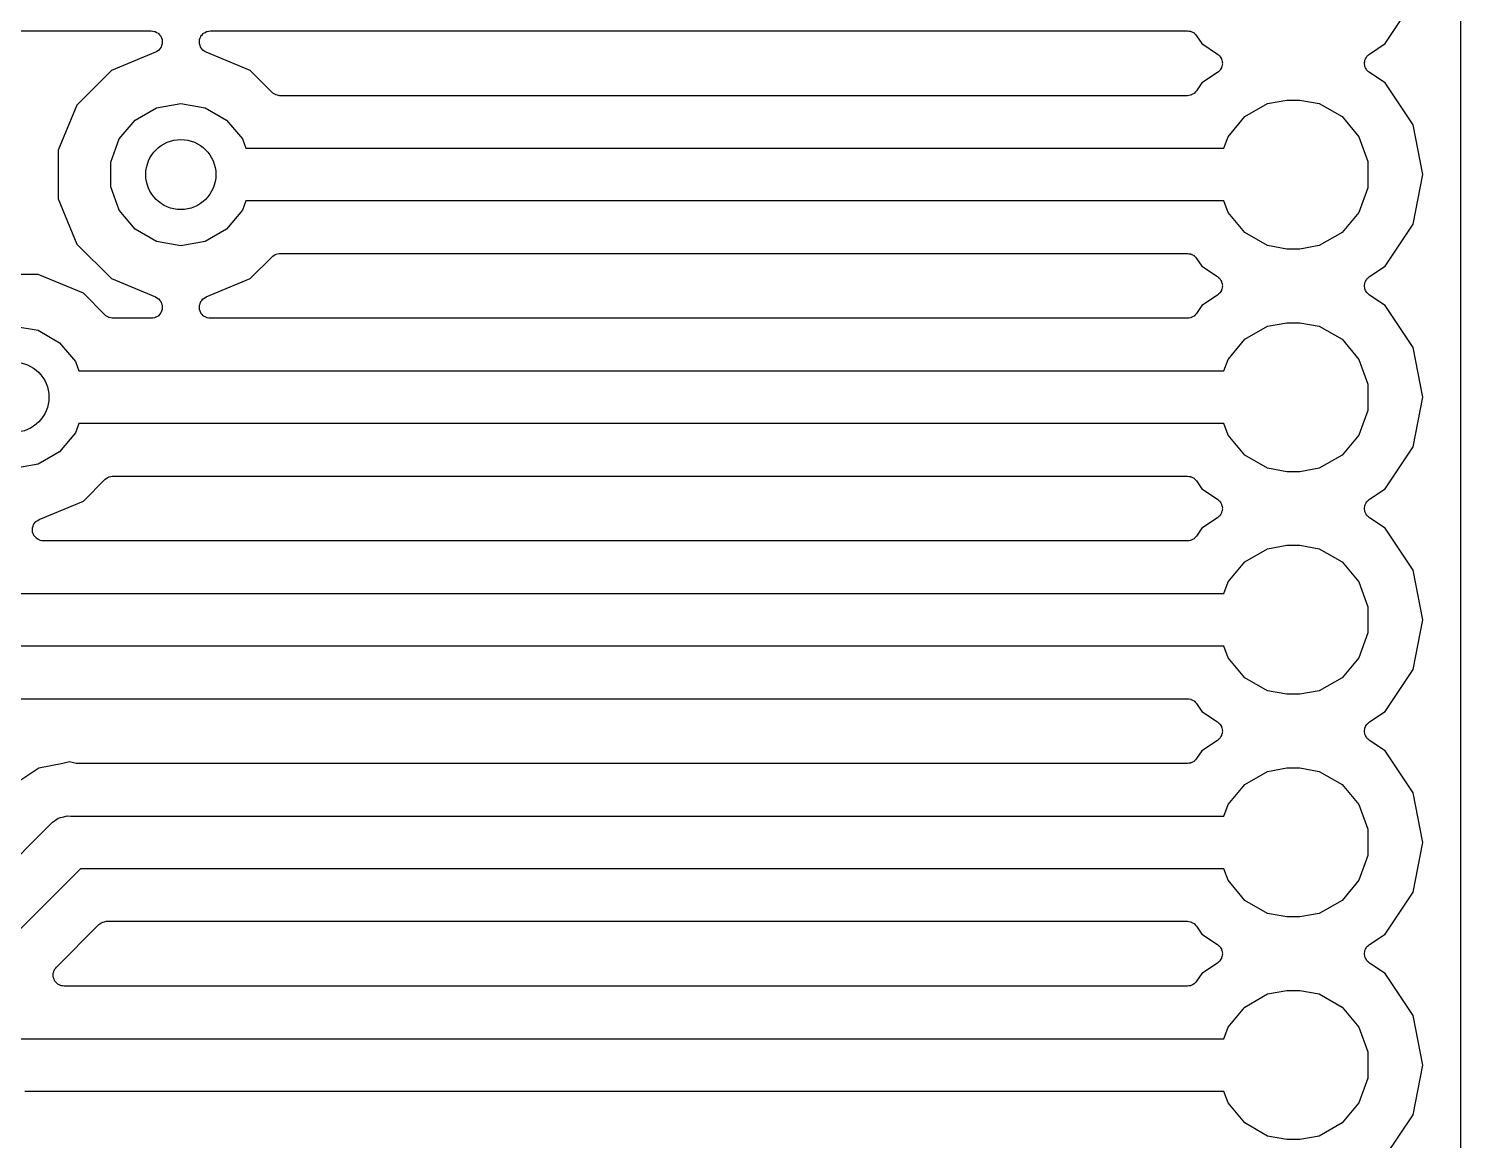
# Model space of a CAD drawing. Extents: x 64 to 244, y -149 to -41.
# Drawn here: x 113.83 to 130.18, y -111.98 to -99.3 of the extents above; entities that cross this region are included whole.
import ezdxf

# ---------------------------------------------------------------- set-up
doc = ezdxf.new("R2010")
doc.units = 0
doc.header["$MEASUREMENT"] = 0
doc.layers.add('BLACK', color=7, linetype='CONTINUOUS')

msp = doc.modelspace()

# ---------------------------------------------------------------- linework, layer by layer
at = {"layer": 'BLACK', "linetype": 'CONTINUOUS'}
for p, q in [((130.175, -41.402), (130.175, -148.463)), ((129.315, -99.4704), (129.636, -98.9908)), ((113.455, -99.325), (115.232, -99.325)), ((115.232, -99.325), (115.251, -99.3284)), ((115.251, -99.3284), (115.271, -99.3309)), ((115.271, -99.3309), (115.273, -99.3322)), ((115.273, -99.3322), (115.276, -99.3327)), ((115.276, -99.3327), (115.293, -99.3423)), ((115.293, -99.3423), (115.31, -99.3512)), ((115.31, -99.3512), (115.312, -99.3533)), ((115.312, -99.3533), (115.314, -99.3547)), ((115.314, -99.3547), (115.327, -99.3695)), ((115.813, -99.3695), (115.826, -99.3547)), ((115.826, -99.3547), (115.828, -99.3533)), ((115.828, -99.3533), (115.83, -99.3512)), ((115.83, -99.3512), (115.847, -99.3423)), ((115.847, -99.3423), (115.864, -99.3327)), ((115.864, -99.3327), (115.867, -99.3322)), ((115.867, -99.3322), (115.869, -99.3309)), ((115.869, -99.3309), (115.889, -99.3284)), ((115.889, -99.3284), (115.908, -99.325)), ((115.908, -99.325), (127.06, -99.325)), ((127.06, -99.325), (127.077, -99.3281)), ((127.077, -99.3281), (127.095, -99.3301)), ((127.095, -99.3301), (127.099, -99.3319)), ((127.099, -99.3319), (127.103, -99.3327)), ((127.103, -99.3327), (127.119, -99.3416)), ((127.119, -99.3416), (127.135, -99.3496)), ((127.135, -99.3496), (127.138, -99.3526)), ((127.138, -99.3526), (127.141, -99.3547)), ((127.141, -99.3547), (127.153, -99.3685)), ((115.327, -99.3695), (115.34, -99.3838)), ((115.342, -99.5155), (115.33, -99.5303)), ((115.34, -99.3838), (115.341, -99.3864)), ((115.341, -99.3864), (115.342, -99.3885)), ((115.342, -99.3885), (115.349, -99.4067)), ((115.343, -99.5129), (115.342, -99.5155)), ((115.345, -99.5106), (115.343, -99.5129)), ((115.351, -99.4922), (115.345, -99.5106)), ((115.349, -99.4067), (115.356, -99.4245)), ((115.358, -99.4741), (115.351, -99.4922)), ((115.356, -99.4245), (115.357, -99.4273)), ((115.357, -99.4273), (115.358, -99.4299)), ((115.358, -99.4299), (115.358, -99.4493)), ((115.358, -99.4493), (115.358, -99.4686)), ((115.358, -99.4686), (115.358, -99.4712)), ((115.358, -99.4712), (115.358, -99.4741)), ((115.782, -99.4299), (115.783, -99.4273)), ((115.782, -99.4493), (115.782, -99.4299)), ((115.782, -99.4686), (115.782, -99.4493)), ((115.782, -99.4712), (115.782, -99.4686)), ((115.782, -99.4741), (115.782, -99.4712)), ((115.789, -99.4922), (115.782, -99.4741)), ((115.783, -99.4273), (115.784, -99.4245)), ((115.784, -99.4245), (115.791, -99.4067)), ((115.795, -99.5106), (115.789, -99.4922)), ((115.791, -99.4067), (115.798, -99.3885)), ((115.797, -99.5129), (115.795, -99.5106)), ((115.798, -99.5155), (115.797, -99.5129)), ((115.798, -99.3885), (115.799, -99.3864)), ((115.81, -99.5303), (115.798, -99.5155)), ((115.799, -99.3864), (115.8, -99.3838)), ((115.8, -99.3838), (115.813, -99.3695)), ((127.153, -99.3685), (127.165, -99.3814)), ((127.165, -99.3814), (127.225, -99.4704)), ((127.225, -99.4704), (127.403, -99.5894)), ((129.137, -99.5894), (129.315, -99.4704)), ((115.281, -99.5693), (114.777, -99.7781)), ((115.297, -99.5589), (115.281, -99.5693)), ((115.314, -99.5493), (115.297, -99.5589)), ((115.316, -99.5471), (115.314, -99.5493)), ((115.318, -99.5456), (115.316, -99.5471)), ((115.33, -99.5303), (115.318, -99.5456)), ((115.822, -99.5456), (115.81, -99.5303)), ((115.824, -99.5471), (115.822, -99.5456)), ((115.826, -99.5493), (115.824, -99.5471)), ((115.843, -99.559), (115.826, -99.5493)), ((115.859, -99.5693), (115.843, -99.559)), ((116.363, -99.7781), (115.859, -99.5693)), ((127.403, -99.5894), (127.413, -99.599)), ((127.413, -99.599), (127.424, -99.6072)), ((127.424, -99.6072), (127.429, -99.6141)), ((127.429, -99.6141), (127.435, -99.6199)), ((127.435, -99.6199), (127.441, -99.6323)), ((127.441, -99.6323), (127.448, -99.6439)), ((127.448, -99.6439), (127.45, -99.652)), ((127.45, -99.652), (127.454, -99.6595)), ((127.454, -99.6595), (127.456, -99.6732)), ((127.456, -99.6732), (127.459, -99.6867)), ((129.081, -99.6867), (129.084, -99.6732)), ((129.084, -99.6732), (129.086, -99.6595)), ((129.086, -99.6595), (129.09, -99.652)), ((129.09, -99.652), (129.092, -99.6439)), ((129.092, -99.6439), (129.099, -99.6323)), ((129.099, -99.6323), (129.105, -99.6199)), ((129.105, -99.6199), (129.111, -99.6141)), ((129.111, -99.6141), (129.116, -99.6072)), ((129.116, -99.6072), (129.127, -99.599)), ((129.127, -99.599), (129.137, -99.5894)), ((114.777, -99.7781), (114.383, -100.172)), ((116.613, -100.028), (116.363, -99.7781)), ((127.403, -99.8006), (127.225, -99.9196)), ((127.413, -99.791), (127.403, -99.8006)), ((127.424, -99.7828), (127.413, -99.791)), ((127.429, -99.7759), (127.424, -99.7828)), ((127.435, -99.7701), (127.429, -99.7759)), ((127.441, -99.7577), (127.435, -99.7701)), ((127.448, -99.7461), (127.441, -99.7577)), ((127.45, -99.738), (127.448, -99.7461)), ((127.454, -99.7305), (127.45, -99.738)), ((127.456, -99.7168), (127.454, -99.7305)), ((127.459, -99.7033), (127.456, -99.7168)), ((127.459, -99.6867), (127.458, -99.695)), ((127.458, -99.695), (127.459, -99.7033)), ((129.082, -99.695), (129.081, -99.6867)), ((129.081, -99.7033), (129.082, -99.695)), ((129.084, -99.7168), (129.081, -99.7033)), ((129.086, -99.7305), (129.084, -99.7168)), ((129.09, -99.738), (129.086, -99.7305)), ((129.092, -99.7461), (129.09, -99.738)), ((129.099, -99.7577), (129.092, -99.7461)), ((129.105, -99.7701), (129.099, -99.7577)), ((129.111, -99.7759), (129.105, -99.7701)), ((129.116, -99.7828), (129.111, -99.7759)), ((129.127, -99.791), (129.116, -99.7828)), ((129.137, -99.8006), (129.127, -99.791)), ((129.315, -99.9196), (129.137, -99.8006)), ((127.165, -100.009), (127.153, -100.022)), ((127.225, -99.9196), (127.165, -100.009)), ((129.636, -100.399), (129.315, -99.9196)), ((114.383, -100.172), (114.17, -100.687)), ((115.292, -100.202), (115.57, -100.153)), ((115.57, -100.153), (115.848, -100.202)), ((116.617, -100.031), (116.613, -100.028)), ((116.621, -100.035), (116.617, -100.031)), ((116.635, -100.044), (116.621, -100.035)), ((116.649, -100.053), (116.635, -100.044)), ((116.654, -100.055), (116.649, -100.053)), ((116.659, -100.057), (116.654, -100.055)), ((116.675, -100.06), (116.659, -100.057)), ((116.691, -100.065), (116.675, -100.06)), ((116.697, -100.064), (116.691, -100.065)), ((116.703, -100.065), (116.697, -100.064)), ((127.06, -100.065), (116.703, -100.065)), ((127.077, -100.062), (127.06, -100.065)), ((127.095, -100.06), (127.077, -100.062)), ((127.099, -100.058), (127.095, -100.06)), ((127.103, -100.057), (127.099, -100.058)), ((127.119, -100.048), (127.103, -100.057)), ((127.135, -100.04), (127.119, -100.048)), ((127.138, -100.037), (127.135, -100.04)), ((127.141, -100.035), (127.138, -100.037)), ((127.153, -100.022), (127.141, -100.035)), ((127.715, -100.304), (127.975, -100.154)), ((127.975, -100.154), (128.196, -100.115)), ((128.196, -100.115), (128.344, -100.115)), ((128.344, -100.115), (128.565, -100.154)), ((128.565, -100.154), (128.825, -100.304)), ((115.048, -100.343), (115.292, -100.202)), ((115.848, -100.202), (116.092, -100.343)), ((127.523, -100.533), (127.715, -100.304)), ((128.825, -100.304), (129.017, -100.533)), ((114.866, -100.559), (115.048, -100.343)), ((116.092, -100.343), (116.274, -100.559)), ((129.748, -100.965), (129.636, -100.399)), ((114.77, -100.824), (114.866, -100.559)), ((116.274, -100.559), (116.312, -100.665)), ((116.312, -100.665), (127.475, -100.665)), ((127.475, -100.665), (127.523, -100.533)), ((129.017, -100.533), (129.12, -100.815)), ((114.17, -100.687), (114.17, -101.243)), ((114.77, -101.106), (114.77, -100.824)), ((129.12, -100.815), (129.12, -101.115)), ((129.636, -101.531), (129.748, -100.965)), ((114.866, -101.371), (114.77, -101.106)), ((129.12, -101.115), (129.017, -101.397)), ((114.17, -101.243), (114.383, -101.758)), ((116.312, -101.265), (116.274, -101.371)), ((127.475, -101.265), (116.312, -101.265)), ((127.523, -101.397), (127.475, -101.265)), ((115.048, -101.587), (114.866, -101.371)), ((116.274, -101.371), (116.092, -101.587)), ((127.715, -101.626), (127.523, -101.397)), ((129.017, -101.397), (128.825, -101.626)), ((115.292, -101.728), (115.048, -101.587)), ((116.092, -101.587), (115.848, -101.728)), ((127.975, -101.776), (127.715, -101.626)), ((128.825, -101.626), (128.565, -101.776)), ((129.315, -102.01), (129.636, -101.531)), ((114.383, -101.758), (114.777, -102.152)), ((115.57, -101.777), (115.292, -101.728)), ((115.848, -101.728), (115.57, -101.777)), ((128.196, -101.815), (127.975, -101.776)), ((128.565, -101.776), (128.344, -101.815)), ((116.363, -102.152), (116.613, -101.902)), ((116.613, -101.902), (116.617, -101.899)), ((116.617, -101.899), (116.621, -101.895)), ((116.621, -101.895), (116.635, -101.886)), ((116.635, -101.886), (116.649, -101.877)), ((116.649, -101.877), (116.654, -101.875)), ((116.654, -101.875), (116.659, -101.873)), ((116.659, -101.873), (116.675, -101.87)), ((116.675, -101.87), (116.691, -101.865)), ((116.691, -101.865), (116.697, -101.866)), ((116.697, -101.866), (116.703, -101.865)), ((116.703, -101.865), (127.06, -101.865)), ((127.06, -101.865), (127.077, -101.868)), ((127.077, -101.868), (127.095, -101.87)), ((127.095, -101.87), (127.099, -101.872)), ((127.099, -101.872), (127.103, -101.873)), ((127.103, -101.873), (127.119, -101.882)), ((127.119, -101.882), (127.135, -101.89)), ((127.135, -101.89), (127.138, -101.893)), ((127.138, -101.893), (127.141, -101.895)), ((127.141, -101.895), (127.153, -101.908)), ((127.153, -101.908), (127.165, -101.921)), ((127.165, -101.921), (127.225, -102.01)), ((128.344, -101.815), (128.196, -101.815)), ((113.943, -102.105), (113.387, -102.105)), ((114.458, -102.318), (113.943, -102.105)), ((127.225, -102.01), (127.403, -102.129)), ((127.403, -102.129), (127.413, -102.139)), ((129.127, -102.139), (129.137, -102.129)), ((129.137, -102.129), (129.315, -102.01)), ((114.777, -102.152), (115.281, -102.361)), ((115.859, -102.361), (116.363, -102.152)), ((127.413, -102.139), (127.424, -102.147)), ((127.424, -102.147), (127.429, -102.154)), ((127.429, -102.154), (127.435, -102.16)), ((127.435, -102.16), (127.441, -102.172)), ((127.441, -102.298), (127.435, -102.31)), ((127.441, -102.172), (127.448, -102.184)), ((127.448, -102.286), (127.441, -102.298)), ((127.448, -102.184), (127.45, -102.192)), ((127.45, -102.278), (127.448, -102.286)), ((127.45, -102.192), (127.454, -102.199)), ((127.454, -102.271), (127.45, -102.278)), ((127.454, -102.199), (127.456, -102.213)), ((127.456, -102.257), (127.454, -102.271)), ((127.456, -102.213), (127.459, -102.227)), ((127.459, -102.243), (127.456, -102.257)), ((127.459, -102.227), (127.458, -102.235)), ((127.458, -102.235), (127.459, -102.243)), ((129.081, -102.227), (129.084, -102.213)), ((129.082, -102.235), (129.081, -102.227)), ((129.081, -102.243), (129.082, -102.235)), ((129.084, -102.257), (129.081, -102.243)), ((129.084, -102.213), (129.086, -102.199)), ((129.086, -102.271), (129.084, -102.257)), ((129.086, -102.199), (129.09, -102.192)), ((129.09, -102.278), (129.086, -102.271)), ((129.09, -102.192), (129.092, -102.184)), ((129.092, -102.286), (129.09, -102.278)), ((129.092, -102.184), (129.099, -102.172)), ((129.099, -102.298), (129.092, -102.286)), ((129.099, -102.172), (129.105, -102.16)), ((129.105, -102.31), (129.099, -102.298)), ((129.105, -102.16), (129.111, -102.154)), ((129.111, -102.154), (129.116, -102.147)), ((129.116, -102.147), (129.127, -102.139)), ((114.708, -102.568), (114.458, -102.318)), ((115.281, -102.361), (115.297, -102.371)), ((115.297, -102.371), (115.314, -102.381)), ((115.314, -102.381), (115.316, -102.383)), ((115.316, -102.383), (115.318, -102.384)), ((115.318, -102.384), (115.33, -102.4)), ((115.33, -102.4), (115.342, -102.414)), ((115.342, -102.414), (115.343, -102.417)), ((115.343, -102.417), (115.345, -102.419)), ((115.345, -102.419), (115.351, -102.438)), ((115.351, -102.438), (115.358, -102.456)), ((115.358, -102.456), (115.358, -102.459)), ((115.358, -102.459), (115.358, -102.461)), ((115.358, -102.461), (115.358, -102.481)), ((115.782, -102.456), (115.789, -102.438)), ((115.782, -102.459), (115.782, -102.456)), ((115.782, -102.461), (115.782, -102.459)), ((115.782, -102.481), (115.782, -102.461)), ((115.789, -102.438), (115.795, -102.419)), ((115.795, -102.419), (115.797, -102.417)), ((115.797, -102.417), (115.798, -102.414)), ((115.798, -102.414), (115.81, -102.4)), ((115.81, -102.4), (115.822, -102.384)), ((115.822, -102.384), (115.824, -102.383)), ((115.824, -102.383), (115.826, -102.381)), ((115.826, -102.381), (115.843, -102.371)), ((115.843, -102.371), (115.859, -102.361)), ((127.225, -102.46), (127.165, -102.549)), ((127.403, -102.341), (127.225, -102.46)), ((127.413, -102.331), (127.403, -102.341)), ((127.424, -102.323), (127.413, -102.331)), ((127.429, -102.316), (127.424, -102.323)), ((127.435, -102.31), (127.429, -102.316)), ((129.111, -102.316), (129.105, -102.31)), ((129.116, -102.323), (129.111, -102.316)), ((129.127, -102.331), (129.116, -102.323)), ((129.137, -102.341), (129.127, -102.331)), ((129.315, -102.46), (129.137, -102.341)), ((129.636, -102.939), (129.315, -102.46)), ((114.712, -102.571), (114.708, -102.568)), ((114.716, -102.575), (114.712, -102.571)), ((114.73, -102.584), (114.716, -102.575)), ((114.744, -102.593), (114.73, -102.584)), ((114.749, -102.595), (114.744, -102.593)), ((114.754, -102.597), (114.749, -102.595)), ((114.77, -102.6), (114.754, -102.597)), ((114.786, -102.605), (114.77, -102.6)), ((114.792, -102.604), (114.786, -102.605)), ((114.798, -102.605), (114.792, -102.604)), ((115.232, -102.605), (114.798, -102.605)), ((115.251, -102.602), (115.232, -102.605)), ((115.271, -102.599), (115.251, -102.602)), ((115.273, -102.598), (115.271, -102.599)), ((115.276, -102.597), (115.273, -102.598)), ((115.293, -102.588), (115.276, -102.597)), ((115.31, -102.579), (115.293, -102.588)), ((115.312, -102.577), (115.31, -102.579)), ((115.314, -102.575), (115.312, -102.577)), ((115.327, -102.56), (115.314, -102.575)), ((115.34, -102.546), (115.327, -102.56)), ((115.341, -102.544), (115.34, -102.546)), ((115.342, -102.541), (115.341, -102.544)), ((115.349, -102.523), (115.342, -102.541)), ((115.356, -102.505), (115.349, -102.523)), ((115.357, -102.503), (115.356, -102.505)), ((115.358, -102.5), (115.357, -102.503)), ((115.358, -102.481), (115.358, -102.5)), ((115.782, -102.5), (115.782, -102.481)), ((115.783, -102.503), (115.782, -102.5)), ((115.784, -102.505), (115.783, -102.503)), ((115.791, -102.523), (115.784, -102.505)), ((115.798, -102.541), (115.791, -102.523)), ((115.799, -102.544), (115.798, -102.541)), ((115.8, -102.546), (115.799, -102.544)), ((115.813, -102.56), (115.8, -102.546)), ((115.826, -102.575), (115.813, -102.56)), ((115.828, -102.577), (115.826, -102.575)), ((115.83, -102.579), (115.828, -102.577)), ((115.847, -102.588), (115.83, -102.579)), ((115.864, -102.597), (115.847, -102.588)), ((115.867, -102.598), (115.864, -102.597)), ((115.869, -102.599), (115.867, -102.598)), ((115.889, -102.602), (115.869, -102.599)), ((115.908, -102.605), (115.889, -102.602)), ((127.06, -102.605), (115.908, -102.605)), ((127.077, -102.602), (127.06, -102.605)), ((127.095, -102.6), (127.077, -102.602)), ((127.099, -102.598), (127.095, -102.6)), ((127.103, -102.597), (127.099, -102.598)), ((127.119, -102.588), (127.103, -102.597)), ((127.135, -102.58), (127.119, -102.588)), ((127.138, -102.577), (127.135, -102.58)), ((127.141, -102.575), (127.138, -102.577)), ((127.153, -102.562), (127.141, -102.575)), ((127.165, -102.549), (127.153, -102.562)), ((113.665, -102.693), (113.943, -102.742)), ((113.943, -102.742), (114.187, -102.883)), ((127.715, -102.844), (127.975, -102.694)), ((127.975, -102.694), (128.196, -102.655)), ((128.196, -102.655), (128.344, -102.655)), ((128.344, -102.655), (128.565, -102.694)), ((128.565, -102.694), (128.825, -102.844)), ((114.187, -102.883), (114.369, -103.099)), ((127.523, -103.073), (127.715, -102.844)), ((128.825, -102.844), (129.017, -103.073)), ((129.748, -103.505), (129.636, -102.939)), ((114.369, -103.099), (114.407, -103.205)), ((127.475, -103.205), (127.523, -103.073)), ((129.017, -103.073), (129.12, -103.355)), ((114.407, -103.205), (127.475, -103.205)), ((129.12, -103.355), (129.12, -103.655)), ((129.636, -104.071), (129.748, -103.505)), ((129.12, -103.655), (129.017, -103.937)), ((114.369, -103.911), (114.187, -104.127)), ((114.407, -103.805), (114.369, -103.911)), ((127.475, -103.805), (114.407, -103.805)), ((127.523, -103.937), (127.475, -103.805)), ((127.715, -104.166), (127.523, -103.937)), ((129.017, -103.937), (128.825, -104.166)), ((129.315, -104.55), (129.636, -104.071)), ((114.187, -104.127), (113.943, -104.268)), ((127.975, -104.316), (127.715, -104.166)), ((128.825, -104.166), (128.565, -104.316)), ((113.943, -104.268), (113.665, -104.317)), ((114.73, -104.426), (114.744, -104.417)), ((114.744, -104.417), (114.749, -104.415)), ((114.749, -104.415), (114.754, -104.413)), ((114.754, -104.413), (114.77, -104.41)), ((114.77, -104.41), (114.786, -104.405)), ((114.786, -104.405), (114.792, -104.406)), ((114.792, -104.406), (114.798, -104.405)), ((114.798, -104.405), (127.06, -104.405)), ((127.06, -104.405), (127.077, -104.408)), ((127.077, -104.408), (127.095, -104.41)), ((127.095, -104.41), (127.099, -104.412)), ((127.099, -104.412), (127.103, -104.413)), ((127.103, -104.413), (127.119, -104.422)), ((127.119, -104.422), (127.135, -104.43)), ((128.196, -104.355), (127.975, -104.316)), ((128.344, -104.355), (128.196, -104.355)), ((128.565, -104.316), (128.344, -104.355)), ((114.458, -104.692), (114.708, -104.442)), ((114.708, -104.442), (114.712, -104.439)), ((114.712, -104.439), (114.716, -104.435)), ((114.716, -104.435), (114.73, -104.426)), ((127.135, -104.43), (127.138, -104.433)), ((127.138, -104.433), (127.141, -104.435)), ((127.141, -104.435), (127.153, -104.448)), ((127.153, -104.448), (127.165, -104.461)), ((127.165, -104.461), (127.225, -104.55)), ((127.225, -104.55), (127.403, -104.669)), ((129.137, -104.669), (129.315, -104.55)), ((113.954, -104.901), (114.458, -104.692)), ((127.403, -104.669), (127.413, -104.679)), ((127.413, -104.679), (127.424, -104.687)), ((127.424, -104.687), (127.429, -104.694)), ((127.429, -104.694), (127.435, -104.7)), ((127.435, -104.7), (127.441, -104.712)), ((127.441, -104.712), (127.448, -104.724)), ((127.448, -104.724), (127.45, -104.732)), ((127.45, -104.732), (127.454, -104.739)), ((127.454, -104.739), (127.456, -104.753)), ((129.084, -104.753), (129.086, -104.739)), ((129.086, -104.739), (129.09, -104.732)), ((129.09, -104.732), (129.092, -104.724)), ((129.092, -104.724), (129.099, -104.712)), ((129.099, -104.712), (129.105, -104.7)), ((129.105, -104.7), (129.111, -104.694)), ((129.111, -104.694), (129.116, -104.687)), ((129.116, -104.687), (129.127, -104.679)), ((129.127, -104.679), (129.137, -104.669)), ((113.921, -104.921), (113.938, -104.911)), ((113.938, -104.911), (113.954, -104.901)), ((127.403, -104.881), (127.225, -105)), ((127.413, -104.871), (127.403, -104.881)), ((127.424, -104.863), (127.413, -104.871)), ((127.429, -104.856), (127.424, -104.863)), ((127.435, -104.85), (127.429, -104.856)), ((127.441, -104.838), (127.435, -104.85)), ((127.448, -104.826), (127.441, -104.838)), ((127.45, -104.818), (127.448, -104.826)), ((127.454, -104.811), (127.45, -104.818)), ((127.456, -104.797), (127.454, -104.811)), ((127.456, -104.753), (127.459, -104.767)), ((127.459, -104.783), (127.456, -104.797)), ((127.459, -104.767), (127.458, -104.775)), ((127.458, -104.775), (127.459, -104.783)), ((129.081, -104.767), (129.084, -104.753)), ((129.082, -104.775), (129.081, -104.767)), ((129.081, -104.783), (129.082, -104.775)), ((129.084, -104.797), (129.081, -104.783)), ((129.086, -104.811), (129.084, -104.797)), ((129.09, -104.818), (129.086, -104.811)), ((129.092, -104.826), (129.09, -104.818)), ((129.099, -104.838), (129.092, -104.826)), ((129.105, -104.85), (129.099, -104.838)), ((129.111, -104.856), (129.105, -104.85)), ((129.116, -104.863), (129.111, -104.856)), ((129.127, -104.871), (129.116, -104.863)), ((129.137, -104.881), (129.127, -104.871)), ((129.315, -105), (129.137, -104.881)), ((113.877, -104.996), (113.884, -104.978)), ((113.877, -104.999), (113.877, -104.996)), ((113.877, -105.001), (113.877, -104.999)), ((113.877, -105.021), (113.877, -105.001)), ((113.877, -105.04), (113.877, -105.021)), ((113.878, -105.043), (113.877, -105.04)), ((113.879, -105.045), (113.878, -105.043)), ((113.886, -105.063), (113.879, -105.045)), ((113.884, -104.978), (113.89, -104.959)), ((113.893, -105.081), (113.886, -105.063)), ((113.89, -104.959), (113.892, -104.957)), ((113.892, -104.957), (113.893, -104.954)), ((113.893, -104.954), (113.905, -104.94)), ((113.905, -104.94), (113.917, -104.924)), ((113.917, -104.924), (113.919, -104.923)), ((113.919, -104.923), (113.921, -104.921)), ((127.225, -105), (127.165, -105.089)), ((129.636, -105.479), (129.315, -105)), ((113.894, -105.084), (113.893, -105.081)), ((113.895, -105.086), (113.894, -105.084)), ((113.908, -105.1), (113.895, -105.086)), ((113.921, -105.115), (113.908, -105.1)), ((113.923, -105.117), (113.921, -105.115)), ((113.925, -105.119), (113.923, -105.117)), ((113.942, -105.128), (113.925, -105.119)), ((113.959, -105.137), (113.942, -105.128)), ((113.962, -105.138), (113.959, -105.137)), ((113.964, -105.139), (113.962, -105.138)), ((113.984, -105.142), (113.964, -105.139)), ((114.003, -105.145), (113.984, -105.142)), ((127.06, -105.145), (114.003, -105.145)), ((127.077, -105.142), (127.06, -105.145)), ((127.095, -105.14), (127.077, -105.142)), ((127.099, -105.138), (127.095, -105.14)), ((127.103, -105.137), (127.099, -105.138)), ((127.119, -105.128), (127.103, -105.137)), ((127.135, -105.12), (127.119, -105.128)), ((127.138, -105.117), (127.135, -105.12)), ((127.141, -105.115), (127.138, -105.117)), ((127.153, -105.102), (127.141, -105.115)), ((127.165, -105.089), (127.153, -105.102)), ((127.715, -105.384), (127.975, -105.234)), ((127.975, -105.234), (128.196, -105.195)), ((128.196, -105.195), (128.344, -105.195)), ((128.344, -105.195), (128.565, -105.234)), ((128.565, -105.234), (128.825, -105.384)), ((127.523, -105.613), (127.715, -105.384)), ((128.825, -105.384), (129.017, -105.613)), ((129.748, -106.045), (129.636, -105.479)), ((127.475, -105.745), (127.523, -105.613)), ((129.017, -105.613), (129.12, -105.895)), ((112.519, -105.745), (127.475, -105.745)), ((129.12, -105.895), (129.12, -106.195)), ((129.636, -106.611), (129.748, -106.045)), ((129.12, -106.195), (129.017, -106.477)), ((127.475, -106.345), (112.408, -106.345)), ((127.523, -106.477), (127.475, -106.345)), ((127.715, -106.706), (127.523, -106.477)), ((129.017, -106.477), (128.825, -106.706)), ((127.975, -106.856), (127.715, -106.706)), ((128.825, -106.706), (128.565, -106.856)), ((129.315, -107.09), (129.636, -106.611)), ((128.196, -106.895), (127.975, -106.856)), ((128.565, -106.856), (128.344, -106.895)), ((113.042, -106.945), (127.06, -106.945)), ((127.06, -106.945), (127.077, -106.948)), ((127.077, -106.948), (127.095, -106.95)), ((127.095, -106.95), (127.099, -106.952)), ((127.099, -106.952), (127.103, -106.953)), ((127.103, -106.953), (127.119, -106.962)), ((127.119, -106.962), (127.135, -106.97)), ((127.135, -106.97), (127.138, -106.973)), ((127.138, -106.973), (127.141, -106.975)), ((127.141, -106.975), (127.153, -106.988)), ((127.153, -106.988), (127.165, -107.001)), ((127.165, -107.001), (127.225, -107.09)), ((128.344, -106.895), (128.196, -106.895)), ((127.225, -107.09), (127.403, -107.209)), ((129.137, -107.209), (129.315, -107.09)), ((127.403, -107.209), (127.413, -107.219)), ((127.413, -107.219), (127.424, -107.227)), ((127.424, -107.227), (127.429, -107.234)), ((127.429, -107.234), (127.435, -107.24)), ((127.435, -107.24), (127.441, -107.252)), ((127.441, -107.252), (127.448, -107.264)), ((127.448, -107.366), (127.441, -107.378)), ((127.448, -107.264), (127.45, -107.272)), ((127.45, -107.358), (127.448, -107.366)), ((127.45, -107.272), (127.454, -107.279)), ((127.454, -107.351), (127.45, -107.358)), ((127.454, -107.279), (127.456, -107.293)), ((127.456, -107.337), (127.454, -107.351)), ((127.456, -107.293), (127.459, -107.307)), ((127.459, -107.323), (127.456, -107.337)), ((127.459, -107.307), (127.458, -107.315)), ((127.458, -107.315), (127.459, -107.323)), ((129.081, -107.307), (129.084, -107.293)), ((129.082, -107.315), (129.081, -107.307)), ((129.081, -107.323), (129.082, -107.315)), ((129.084, -107.337), (129.081, -107.323)), ((129.084, -107.293), (129.086, -107.279)), ((129.086, -107.351), (129.084, -107.337)), ((129.086, -107.279), (129.09, -107.272)), ((129.09, -107.358), (129.086, -107.351)), ((129.09, -107.272), (129.092, -107.264)), ((129.092, -107.366), (129.09, -107.358)), ((129.092, -107.264), (129.099, -107.252)), ((129.099, -107.378), (129.092, -107.366)), ((129.099, -107.252), (129.105, -107.24)), ((129.105, -107.24), (129.111, -107.234)), ((129.111, -107.234), (129.116, -107.227)), ((129.116, -107.227), (129.127, -107.219)), ((129.127, -107.219), (129.137, -107.209)), ((127.403, -107.421), (127.225, -107.54)), ((127.413, -107.411), (127.403, -107.421)), ((127.424, -107.403), (127.413, -107.411)), ((127.429, -107.396), (127.424, -107.403)), ((127.435, -107.39), (127.429, -107.396)), ((127.441, -107.378), (127.435, -107.39)), ((129.105, -107.39), (129.099, -107.378)), ((129.111, -107.396), (129.105, -107.39)), ((129.116, -107.403), (129.111, -107.396)), ((129.127, -107.411), (129.116, -107.403)), ((129.137, -107.421), (129.127, -107.411)), ((129.315, -107.54), (129.137, -107.421)), ((114.224, -107.683), (113.949, -107.737)), ((114.3, -107.667), (114.224, -107.683)), ((114.376, -107.683), (114.3, -107.667)), ((114.389, -107.683), (114.376, -107.683)), ((114.401, -107.685), (114.389, -107.683)), ((127.06, -107.685), (114.401, -107.685)), ((127.077, -107.682), (127.06, -107.685)), ((127.095, -107.68), (127.077, -107.682)), ((127.099, -107.678), (127.095, -107.68)), ((127.103, -107.677), (127.099, -107.678)), ((127.119, -107.668), (127.103, -107.677)), ((127.135, -107.66), (127.119, -107.668)), ((127.138, -107.657), (127.135, -107.66)), ((127.141, -107.655), (127.138, -107.657)), ((127.153, -107.642), (127.141, -107.655)), ((127.165, -107.629), (127.153, -107.642)), ((127.225, -107.54), (127.165, -107.629)), ((129.636, -108.019), (129.315, -107.54)), ((113.925, -107.753), (113.651, -107.936)), ((113.949, -107.737), (113.925, -107.753)), ((113.925, -107.753), (113.925, -107.753)), ((127.715, -107.924), (127.975, -107.774)), ((127.975, -107.774), (128.196, -107.735)), ((128.196, -107.735), (128.344, -107.735)), ((128.344, -107.735), (128.565, -107.774)), ((128.565, -107.774), (128.825, -107.924)), ((127.523, -108.153), (127.715, -107.924)), ((128.825, -107.924), (129.017, -108.153)), ((129.748, -108.585), (129.636, -108.019)), ((127.475, -108.285), (127.523, -108.153)), ((129.017, -108.153), (129.12, -108.435)), ((114.104, -108.352), (114.139, -108.332)), ((114.139, -108.332), (114.171, -108.309)), ((114.171, -108.309), (114.184, -108.305)), ((114.184, -108.305), (114.196, -108.299)), ((114.196, -108.299), (114.235, -108.292)), ((114.235, -108.292), (114.273, -108.282)), ((114.273, -108.282), (114.313, -108.285)), ((114.313, -108.285), (127.475, -108.285)), ((112.906, -109.555), (114.079, -108.382)), ((114.079, -108.382), (114.104, -108.352)), ((129.12, -108.435), (129.12, -108.735)), ((129.636, -109.151), (129.748, -108.585)), ((129.12, -108.735), (129.017, -109.017)), ((114.424, -108.885), (113.251, -110.058)), ((127.475, -108.885), (114.424, -108.885)), ((127.523, -109.017), (127.475, -108.885)), ((127.715, -109.246), (127.523, -109.017)), ((129.017, -109.017), (128.825, -109.246)), ((129.315, -109.63), (129.636, -109.151)), ((127.975, -109.396), (127.715, -109.246)), ((128.825, -109.246), (128.565, -109.396)), ((114.682, -109.493), (114.698, -109.49)), ((114.698, -109.49), (114.714, -109.485)), ((114.714, -109.485), (114.72, -109.486)), ((114.72, -109.486), (114.725, -109.485)), ((114.725, -109.485), (127.06, -109.485)), ((127.06, -109.485), (127.077, -109.488)), ((127.077, -109.488), (127.095, -109.49)), ((127.095, -109.49), (127.099, -109.492)), ((128.196, -109.435), (127.975, -109.396)), ((128.344, -109.435), (128.196, -109.435)), ((128.565, -109.396), (128.344, -109.435)), ((114.15, -110.008), (114.636, -109.522)), ((114.636, -109.522), (114.64, -109.519)), ((114.64, -109.519), (114.644, -109.515)), ((114.644, -109.515), (114.658, -109.506)), ((114.658, -109.506), (114.672, -109.497)), ((114.672, -109.497), (114.677, -109.495)), ((114.677, -109.495), (114.682, -109.493)), ((127.099, -109.492), (127.103, -109.493)), ((127.103, -109.493), (127.119, -109.502)), ((127.119, -109.502), (127.135, -109.51)), ((127.135, -109.51), (127.138, -109.513)), ((127.138, -109.513), (127.141, -109.515)), ((127.141, -109.515), (127.153, -109.528)), ((127.153, -109.528), (127.165, -109.541)), ((127.165, -109.541), (127.225, -109.63)), ((127.225, -109.63), (127.403, -109.749)), ((129.137, -109.749), (129.315, -109.63)), ((127.403, -109.749), (127.413, -109.759)), ((127.413, -109.759), (127.424, -109.767)), ((127.424, -109.767), (127.429, -109.774)), ((127.429, -109.774), (127.435, -109.78)), ((127.435, -109.78), (127.441, -109.792)), ((127.441, -109.792), (127.448, -109.804)), ((127.448, -109.804), (127.45, -109.812)), ((127.45, -109.812), (127.454, -109.819)), ((129.086, -109.819), (129.09, -109.812)), ((129.09, -109.812), (129.092, -109.804)), ((129.092, -109.804), (129.099, -109.792)), ((129.099, -109.792), (129.105, -109.78)), ((129.105, -109.78), (129.111, -109.774)), ((129.111, -109.774), (129.116, -109.767)), ((129.116, -109.767), (129.127, -109.759)), ((129.127, -109.759), (129.137, -109.749)), ((127.403, -109.961), (127.225, -110.08)), ((127.413, -109.951), (127.403, -109.961)), ((127.424, -109.943), (127.413, -109.951)), ((127.429, -109.936), (127.424, -109.943)), ((127.435, -109.93), (127.429, -109.936)), ((127.441, -109.918), (127.435, -109.93)), ((127.448, -109.906), (127.441, -109.918)), ((127.45, -109.898), (127.448, -109.906)), ((127.454, -109.891), (127.45, -109.898)), ((127.454, -109.819), (127.456, -109.833)), ((127.456, -109.877), (127.454, -109.891)), ((127.456, -109.833), (127.459, -109.847)), ((127.459, -109.863), (127.456, -109.877)), ((127.459, -109.847), (127.458, -109.855)), ((127.458, -109.855), (127.459, -109.863)), ((129.081, -109.847), (129.084, -109.833)), ((129.082, -109.855), (129.081, -109.847)), ((129.081, -109.863), (129.082, -109.855)), ((129.084, -109.877), (129.081, -109.863)), ((129.084, -109.833), (129.086, -109.819)), ((129.086, -109.891), (129.084, -109.877)), ((129.09, -109.898), (129.086, -109.891)), ((129.092, -109.906), (129.09, -109.898)), ((129.099, -109.918), (129.092, -109.906)), ((129.105, -109.93), (129.099, -109.918)), ((129.111, -109.936), (129.105, -109.93)), ((129.116, -109.943), (129.111, -109.936)), ((129.127, -109.951), (129.116, -109.943)), ((129.137, -109.961), (129.127, -109.951)), ((129.315, -110.08), (129.137, -109.961)), ((114.113, -110.087), (114.114, -110.082)), ((114.114, -110.103), (114.113, -110.087)), ((114.114, -110.076), (114.12, -110.06)), ((114.114, -110.082), (114.114, -110.076)), ((114.114, -110.12), (114.114, -110.103)), ((114.116, -110.125), (114.114, -110.12)), ((114.117, -110.131), (114.116, -110.125)), ((114.124, -110.146), (114.117, -110.131)), ((114.12, -110.06), (114.124, -110.044)), ((114.124, -110.044), (114.127, -110.04)), ((114.127, -110.04), (114.129, -110.034)), ((114.129, -110.034), (114.14, -110.022)), ((114.14, -110.022), (114.15, -110.008)), ((127.225, -110.08), (127.165, -110.169)), ((129.636, -110.559), (129.315, -110.08)), ((114.129, -110.161), (114.124, -110.146)), ((114.133, -110.166), (114.129, -110.161)), ((114.135, -110.171), (114.133, -110.166)), ((114.147, -110.183), (114.135, -110.171)), ((114.158, -110.195), (114.147, -110.183)), ((114.163, -110.198), (114.158, -110.195)), ((114.167, -110.202), (114.163, -110.198)), ((114.182, -110.209), (114.167, -110.202)), ((114.196, -110.217), (114.182, -110.209)), ((114.201, -110.218), (114.196, -110.217)), ((114.207, -110.221), (114.201, -110.218)), ((114.223, -110.222), (114.207, -110.221)), ((114.239, -110.225), (114.223, -110.222)), ((127.06, -110.225), (114.239, -110.225)), ((127.077, -110.222), (127.06, -110.225)), ((127.095, -110.22), (127.077, -110.222)), ((127.099, -110.218), (127.095, -110.22)), ((127.103, -110.217), (127.099, -110.218)), ((127.119, -110.208), (127.103, -110.217)), ((127.135, -110.2), (127.119, -110.208)), ((127.138, -110.197), (127.135, -110.2)), ((127.141, -110.195), (127.138, -110.197)), ((127.153, -110.182), (127.141, -110.195)), ((127.165, -110.169), (127.153, -110.182)), ((127.975, -110.314), (128.196, -110.275)), ((128.196, -110.275), (128.344, -110.275)), ((128.344, -110.275), (128.565, -110.314)), ((127.523, -110.693), (127.715, -110.464)), ((127.715, -110.464), (127.975, -110.314)), ((128.565, -110.314), (128.825, -110.464)), ((128.825, -110.464), (129.017, -110.693)), ((129.748, -111.125), (129.636, -110.559)), ((127.475, -110.825), (127.523, -110.693)), ((129.017, -110.693), (129.12, -110.975)), ((113.678, -110.825), (127.475, -110.825)), ((129.12, -110.975), (129.12, -111.275)), ((129.636, -111.691), (129.748, -111.125)), ((129.12, -111.275), (129.017, -111.557)), ((127.475, -111.425), (113.789, -111.425)), ((127.523, -111.557), (127.475, -111.425)), ((127.715, -111.786), (127.523, -111.557)), ((129.017, -111.557), (128.825, -111.786)), ((129.315, -112.17), (129.636, -111.691)), ((127.975, -111.936), (127.715, -111.786)), ((128.196, -111.975), (127.975, -111.936)), ((128.565, -111.936), (128.344, -111.975)), ((128.825, -111.786), (128.565, -111.936)), ((128.344, -111.975), (128.196, -111.975))]:
    msp.add_line(p, q, dxfattribs=at)
at = {"layer": 'BLACK'}
for centre in [(115.57, -100.965), (113.665, -103.505)]:
    msp.add_circle(centre, 0.4, dxfattribs=at)

doc.saveas('drawing.dxf')
